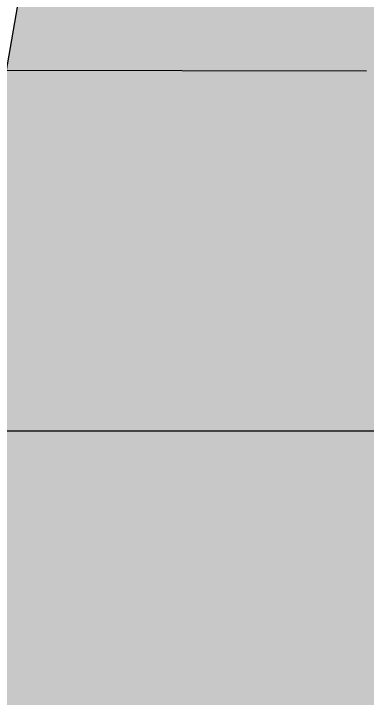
# Model space of a CAD drawing. Header units: metres. Extents: x -1147 to -802, y 5 to 567.
# Drawn here: x -1035.613 to -1035.345, y 542.401 to 542.92 of the extents above; entities that cross this region are included whole.
import ezdxf

# ---------------------------------------------------------------- set-up
doc = ezdxf.new("R2010")
doc.units = ezdxf.units.M
for name, color, linetype, lineweight in [('A-FLOR', 7, 'Continuous', 50), ('A-FLOR-PATT', 7, 'Continuous', 40), ('A-GENM', 7, 'Continuous', 35)]:
    doc.layers.add(name, color=color, linetype=linetype, lineweight=lineweight)

# ---------------------------------------------------------------- blocks, each defined once
blk = doc.blocks.new('T2DPAA-T2D-C3S-RW-M2D-100010_dwg-40802999-DRG-2873010 - GENERAL ARRANGEMENT PLAN')
at = {"color": 254, "lineweight": 25, "true_color": 0xe1e1e1}
blk.add_line((48.27986, -592.05299), (48.85881, -594.23143), dxfattribs=at)
blk = doc.blocks.new('T2DPAA-T2D-PWC-RW-M2D-100010_RoadDesign_rvt-1-DRG-2873010 - GENERAL ARRANGEMENT PLAN')
at = {"color": 254, "lineweight": 18, "true_color": 0xe3e3e3, "rotation": 75.11694444444437}
blk.add_blockref('T2DPAA-T2D-C3S-RW-M2D-100010_dwg-40802999-DRG-2873010 - GENERAL ARRANGEMENT PLAN', (-1722.33704, 648.01046), dxfattribs=at)
blk = doc.blocks.new('T2DPAA-T2D-C3S-RS-M3D-100334_rvt-1-DRG-2873010 - GENERAL ARRANGEMENT PLAN')
at = {"layer": 'A-GENM', "color": 254, "lineweight": 25, "true_color": 0xd1d1d1}
blk.add_line((-1135.77577, 542.87673), (-1136.43867, 542.87791), dxfattribs=at)

msp = doc.modelspace()

# ---------------------------------------------------------------- hatches: boundary and pattern name
at = {"layer": 'A-FLOR-PATT', "lineweight": 5, "true_color": 0xe1e1e1}
h = msp.add_hatch(color=254, dxfattribs=at)
h.paths.add_polyline_path([(-1035.89021, 507.8193), (-1035.64549, 509.22391), (-1035.64447, 509.3654), (-1039.93064, 509.37302), (-1035.9058, 507.82529)])
h.paths.add_polyline_path([(-1035.56013, 521.03027), (-1035.39278, 544.17521), (-1039.42397, 521.03714), (-1035.6563, 521.03044)])
h = msp.add_hatch(color=254, dxfattribs=at)
h.paths.add_polyline_path([(-1035.64549, 509.22391), (-1035.62085, 509.36536), (-1035.64447, 509.3654), (-1035.64468, 509.33697)])
h.paths.add_polyline_path([(-1033.58919, 521.02677), (-1031.80305, 531.27893), (-1035.39278, 544.17521), (-1035.56013, 521.03027), (-1033.90676, 521.02733)])

# ---------------------------------------------------------------- linework, layer by layer
at = {"layer": 'A-FLOR', "color": 252, "lineweight": 25, "true_color": 0x888888}
msp.add_line((-1041.36035, 509.92281), (-1035.39278, 544.17521), dxfattribs=at)

# ---------------------------------------------------------------- block references
at = {"lineweight": 5}
for name in ['T2DPAA-T2D-PWC-RW-M2D-100010_RoadDesign_rvt-1-DRG-2873010 - GENERAL ARRANGEMENT PLAN', 'T2DPAA-T2D-C3S-RS-M3D-100334_rvt-1-DRG-2873010 - GENERAL ARRANGEMENT PLAN']:
    msp.add_blockref(name, (100.43042, 0), dxfattribs=at)

doc.saveas('drawing.dxf')
